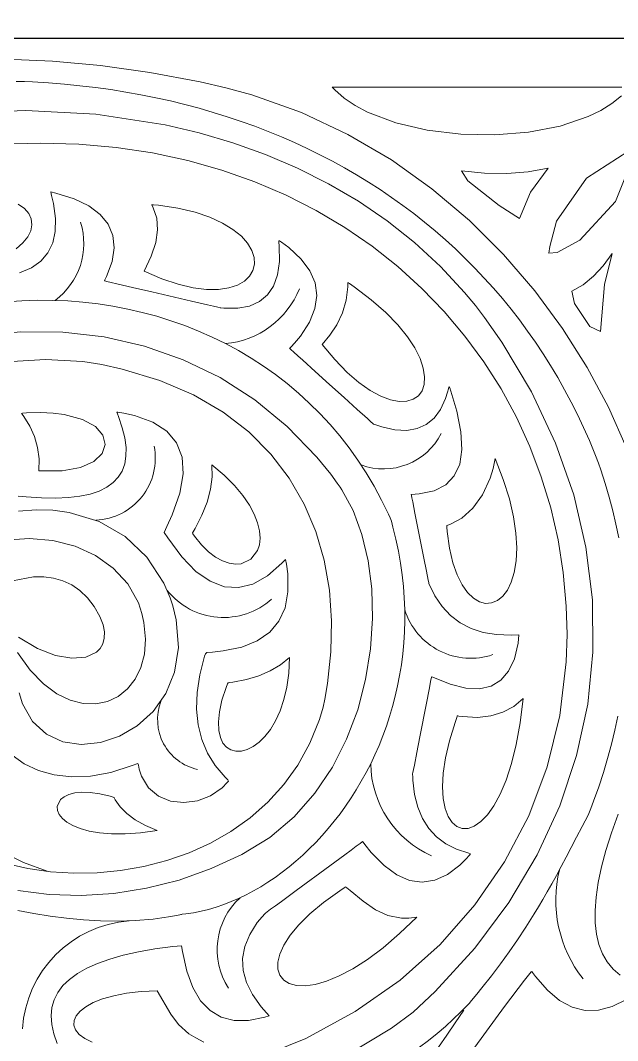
# Model space of a CAD drawing. Header units: inches. Extents: x 249 to 1192, y -18 to 440.
# Drawn here: x 720.18 to 720.543, y 265.274 to 265.896 of the extents above; entities that cross this region are included whole.
import ezdxf

# ---------------------------------------------------------------- set-up
doc = ezdxf.new("R2010")
doc.units = ezdxf.units.IN
doc.header["$MEASUREMENT"] = 0
doc.layers.add('KACA', color=141, linetype='Continuous', lineweight=30)
doc.layers.add('KUSEN', color=16, linetype='Continuous', lineweight=15)

# ---------------------------------------------------------------- blocks, each defined once
blk = doc.blocks.new('GORGA')
blk.add_lwpolyline([(366.59218, 151.19092), (367.59218, 151.19092), (367.59218, 149.19092), (366.59218, 149.19092)], close=True)
blk.add_lwpolyline([(366.59218, 151.19092), (367.59218, 151.19092), (367.59218, 149.19092), (366.59218, 149.19092)], close=True)
at = {"lineweight": 9}
for points in [[(367.05312, 150.68347), (367.06744, 150.68873), (367.07988, 150.69487)], [(367.0742, 150.86035), (367.06131, 150.86286), (367.05511, 150.86289), (367.04914, 150.86208), (367.04345, 150.86041), (367.03809, 150.85787), (367.0331, 150.85444), (367.02854, 150.85009), (367.02445, 150.84482), (367.02089, 150.8386), (367.01901, 150.83357), (367.0182, 150.82924), (367.01827, 150.8254), (367.01915, 150.82206), (367.02078, 150.81922), (367.02309, 150.81692), (367.02953, 150.81395), (367.03797, 150.81328), (367.04793, 150.815), (367.05892, 150.81926), (367.07043, 150.82615)], [(367.07442, 150.75412), (367.06696, 150.74896), (367.05839, 150.74494), (367.04879, 150.74224), (367.03821, 150.74102), (367.02671, 150.74143), (367.01434, 150.74365), (367.00117, 150.74783), (366.99776, 150.7492), (366.99738, 150.74813), (366.99693, 150.74573), (366.99558, 150.74134), (366.99123, 150.7342), (366.98515, 150.72918), (366.97783, 150.72625), (366.96979, 150.72534), (366.96154, 150.72641), (366.95359, 150.72942), (366.94644, 150.73431), (366.94334, 150.73744), (366.94262, 150.7383), (366.94297, 150.73913), (366.94467, 150.74079), (366.95068, 150.74782), (366.95541, 150.75546), (366.95888, 150.76373), (366.96107, 150.77263), (366.96199, 150.78214), (366.96164, 150.79229), (366.96001, 150.80305), (366.95711, 150.81444), (366.95666, 150.81591), (366.95569, 150.81682), (366.9523, 150.81702), (366.94589, 150.81769), (366.93451, 150.82009), (366.92504, 150.82393), (366.9175, 150.82921), (366.91187, 150.83591), (366.90816, 150.84405), (366.90637, 150.85361), (366.9065, 150.86461), (366.90728, 150.87065), (366.90796, 150.87343), (366.91016, 150.87107), (366.91893, 150.86339), (366.92768, 150.85845), (366.9364, 150.85626), (366.9451, 150.85681), (366.95377, 150.86012), (366.96241, 150.86617), (366.97102, 150.87496), (366.97961, 150.88651), (366.98175, 150.88982), (366.98013, 150.89353), (366.97683, 150.90071), (366.97221, 150.91392), (366.97023, 150.92561), (366.97088, 150.93577), (366.97417, 150.9444), (366.9801, 150.95151), (366.98866, 150.9571), (366.99985, 150.96116), (367.00644, 150.96262), (367.00998, 150.96321), (367.01063, 150.96313), (367.01026, 150.96224), (367.00957, 150.96047), (367.00727, 150.95371), (367.00575, 150.94744), (367.005, 150.94167), (367.00503, 150.93639), (367.00583, 150.93161), (367.00741, 150.92732), (367.00976, 150.92352), (367.01289, 150.92022), (367.01679, 150.91741), (367.02146, 150.91509), (367.02692, 150.91327), (367.03314, 150.91194), (367.04014, 150.91111), (367.04792, 150.91077), (367.05647, 150.91092), (367.06579, 150.91157), (367.07075, 150.91208)], [(367.04695, 150.57849), (367.04906, 150.58442), (367.05029, 150.59006), (367.05066, 150.5954), (367.05016, 150.60044), (367.04879, 150.60518), (367.04656, 150.60962), (367.04346, 150.61376), (367.0395, 150.6176), (367.03466, 150.62115), (367.02897, 150.62439), (367.0224, 150.62734), (367.01497, 150.62999), (367.00667, 150.63234), (366.99751, 150.63439), (366.98747, 150.63614), (366.97658, 150.63759), (366.97116, 150.63794), (366.97066, 150.63463), (366.96799, 150.62262), (366.96429, 150.61261), (366.95957, 150.6046), (366.95381, 150.59858), (366.94703, 150.59456), (366.93921, 150.59254), (366.93037, 150.59252), (366.9205, 150.5945), (366.91787, 150.5953), (366.91936, 150.59711), (366.92264, 150.60085), (366.92795, 150.60829), (366.93161, 150.6157), (366.93361, 150.62307), (366.93396, 150.6304), (366.93265, 150.63769), (366.92968, 150.64495), (366.92505, 150.65217), (366.92212, 150.65577), (366.9205, 150.65756), (366.92006, 150.65799), (366.91903, 150.65875), (366.91697, 150.66027), (366.91404, 150.66243), (366.91037, 150.66513), (366.90141, 150.67173), (366.88096, 150.68678), (366.87176, 150.69355), (366.86792, 150.69637), (366.86478, 150.69869), (366.86248, 150.70038), (366.86116, 150.70135), (366.86091, 150.70154), (366.86057, 150.70111), (366.85959, 150.6998), (366.85567, 150.69494), (366.84787, 150.68695), (366.84009, 150.68125), (366.83234, 150.67785), (366.82462, 150.67676), (366.81693, 150.67796), (366.80927, 150.68146), (366.80163, 150.68726), (366.79783, 150.69102), (366.79593, 150.69311), (366.79511, 150.69416), (366.79612, 150.6944), (366.80365, 150.69684), (366.81025, 150.70018), (366.81592, 150.70442), (366.82066, 150.70954), (366.82447, 150.71556), (366.82734, 150.72247), (366.82928, 150.73028), (366.83029, 150.73898), (366.8304, 150.74129), (366.83043, 150.74247), (366.83043, 150.74273), (366.83027, 150.74354), (366.82991, 150.74541), (366.82937, 150.74818), (366.82788, 150.75586), (366.82601, 150.76545), (366.82206, 150.78578), (366.82042, 150.79423), (366.81929, 150.8), (366.819, 150.80153), (366.81893, 150.80189), (366.81891, 150.80197), (366.81816, 150.80162), (366.80751, 150.79735), (366.79804, 150.79504), (366.78976, 150.7947), (366.78266, 150.79632), (366.77675, 150.79989), (366.77202, 150.80544), (366.76847, 150.81294), (366.7661, 150.8224), (366.76573, 150.82747), (366.77043, 150.82726), (366.77927, 150.82761), (366.78739, 150.82899), (366.79476, 150.83139), (366.80139, 150.83482), (366.80729, 150.83927), (366.81245, 150.84475), (366.81687, 150.85125), (366.82056, 150.85877), (366.82066, 150.85931), (366.82096, 150.86083), (366.82205, 150.86633), (366.8236, 150.87419), (366.82541, 150.88339), (366.82899, 150.90158), (366.83035, 150.90847), (366.83083, 150.9109), (366.83114, 150.91249), (366.83126, 150.9131), (366.82639, 150.91337), (366.81736, 150.91525), (366.81025, 150.9189), (366.80505, 150.92432), (366.80178, 150.93151), (366.80042, 150.94046), (366.80098, 150.95118), (366.80346, 150.96368), (366.80785, 150.97794), (366.80819, 150.97889), (366.80833, 150.97845), (366.80858, 150.97738), (366.80913, 150.97532), (366.81038, 150.97145), (366.81349, 150.96477), (366.81741, 150.9595), (366.82214, 150.95562), (366.82768, 150.95316), (366.83402, 150.95209), (366.84118, 150.95244), (366.84914, 150.95418), (366.85343, 150.95558), (366.85431, 150.9559), (366.85435, 150.95595), (366.85463, 150.9562), (366.85589, 150.95733), (366.85798, 150.95922), (366.86415, 150.96479), (366.87216, 150.97203), (366.88102, 150.98003), (366.88975, 150.98792), (366.89737, 150.9948), (366.90045, 150.99758), (366.90288, 150.99978), (366.90454, 151.00128), (366.90531, 151.00197), (366.90534, 151.002), (366.90437, 151.00303), (366.90239, 151.00522), (366.89883, 151.00956), (366.89333, 151.01804), (366.88999, 151.02626), (366.88882, 151.03421), (366.88981, 151.0419), (366.89296, 151.04933), (366.89827, 151.05649), (366.90574, 151.0634), (366.91029, 151.06675), (366.91151, 151.06758), (366.91191, 151.06763), (366.91184, 151.06697), (366.91164, 151.06439), (366.91161, 151.0549), (366.91279, 151.04677), (366.91519, 151.04), (366.91881, 151.03459), (366.92365, 151.03054), (366.9297, 151.02784), (366.93698, 151.02651), (366.94548, 151.02653), (366.94733, 151.0267), (366.94758, 151.02675), (366.94907, 151.0271), (366.95175, 151.02772), (366.95544, 151.02858), (366.96519, 151.03085), (366.98932, 151.03646), (367.00098, 151.03917), (367.01054, 151.0414), (367.01411, 151.04223), (367.01664, 151.04281), (367.01796, 151.04312), (367.01803, 151.04332), (367.01687, 151.04575), (367.0135, 151.05494), (367.0122, 151.06333), (367.01296, 151.07091), (367.01579, 151.07768), (367.02068, 151.08364), (367.02764, 151.0888), (367.03665, 151.09314), (367.04774, 151.09668), (367.05083, 151.09744), (367.05038, 151.09513), (367.04922, 151.09026), (367.04796, 151.08127), (367.0481, 151.07327), (367.04964, 151.06626), (367.05258, 151.06025), (367.05693, 151.05523), (367.06268, 151.0512), (367.06983, 151.04816)], [(366.79807, 150.56867), (366.77457, 150.60097), (366.76221, 150.61714), (366.75905, 150.62118), (366.75826, 150.62219), (366.75785, 150.62232), (366.75741, 150.62169), (366.75563, 150.61927), (366.74838, 150.61091), (366.74091, 150.60467), (366.73321, 150.60056), (366.7253, 150.59858), (366.71717, 150.59873), (366.70882, 150.601), (366.70025, 150.60539)], [(366.70406, 150.62015), (366.70834, 150.62387), (366.71192, 150.62822), (366.71479, 150.63322), (366.71698, 150.63885), (366.71846, 150.64512), (366.71924, 150.65203), (366.71933, 150.65958), (366.71872, 150.66777), (366.71741, 150.67659), (366.7154, 150.68606), (366.7127, 150.69616), (366.70929, 150.7069), (366.70519, 150.71828)], [(366.70033, 150.94189), (366.71122, 150.96625), (366.72417, 150.99041), (366.73913, 151.01412), (366.75609, 151.03713), (366.77501, 151.05916), (366.79587, 151.07996), (366.81865, 151.09928), (366.84332, 151.11685), (366.86984, 151.13241), (366.8982, 151.1457), (366.92837, 151.15647), (366.94412, 151.16082), (366.95979, 151.16434), (366.9905, 151.1701), (367.0205, 151.17432), (367.04979, 151.17704), (367.07831, 151.17826)], [(367.05312, 150.68347), (367.06744, 150.68873), (367.07988, 150.69487)], [(367.0742, 150.86035), (367.06131, 150.86286), (367.05511, 150.86289), (367.04914, 150.86208), (367.04345, 150.86041), (367.03809, 150.85787), (367.0331, 150.85444), (367.02854, 150.85009), (367.02445, 150.84482), (367.02089, 150.8386), (367.01901, 150.83357), (367.0182, 150.82924), (367.01827, 150.8254), (367.01915, 150.82206), (367.02078, 150.81922), (367.02309, 150.81692), (367.02953, 150.81395), (367.03797, 150.81328), (367.04793, 150.815), (367.05892, 150.81926), (367.07043, 150.82615)], [(367.07442, 150.75412), (367.06696, 150.74896), (367.05839, 150.74494), (367.04879, 150.74224), (367.03821, 150.74102), (367.02671, 150.74143), (367.01434, 150.74365), (367.00117, 150.74783), (366.99776, 150.7492), (366.99738, 150.74813), (366.99693, 150.74573), (366.99558, 150.74134), (366.99123, 150.7342), (366.98515, 150.72918), (366.97783, 150.72625), (366.96979, 150.72534), (366.96154, 150.72641), (366.95359, 150.72942), (366.94644, 150.73431), (366.94334, 150.73744), (366.94262, 150.7383), (366.94297, 150.73913), (366.94467, 150.74079), (366.95068, 150.74782), (366.95541, 150.75546), (366.95888, 150.76373), (366.96107, 150.77263), (366.96199, 150.78214), (366.96164, 150.79229), (366.96001, 150.80305), (366.95711, 150.81444), (366.95666, 150.81591), (366.95569, 150.81682), (366.9523, 150.81702), (366.94589, 150.81769), (366.93451, 150.82009), (366.92504, 150.82393), (366.9175, 150.82921), (366.91187, 150.83591), (366.90816, 150.84405), (366.90637, 150.85361), (366.9065, 150.86461), (366.90728, 150.87065), (366.90796, 150.87343), (366.91016, 150.87107), (366.91893, 150.86339), (366.92768, 150.85845), (366.9364, 150.85626), (366.9451, 150.85681), (366.95377, 150.86012), (366.96241, 150.86617), (366.97102, 150.87496), (366.97961, 150.88651), (366.98175, 150.88982), (366.98013, 150.89353), (366.97683, 150.90071), (366.97221, 150.91392), (366.97023, 150.92561), (366.97088, 150.93577), (366.97417, 150.9444), (366.9801, 150.95151), (366.98866, 150.9571), (366.99985, 150.96116), (367.00644, 150.96262), (367.00998, 150.96321), (367.01063, 150.96313), (367.01026, 150.96224), (367.00957, 150.96047), (367.00727, 150.95371), (367.00575, 150.94744), (367.005, 150.94167), (367.00503, 150.93639), (367.00583, 150.93161), (367.00741, 150.92732), (367.00976, 150.92352), (367.01289, 150.92022), (367.01679, 150.91741), (367.02146, 150.91509), (367.02692, 150.91327), (367.03314, 150.91194), (367.04014, 150.91111), (367.04792, 150.91077), (367.05647, 150.91092), (367.06579, 150.91157), (367.07075, 150.91208)], [(367.04695, 150.57849), (367.04906, 150.58442), (367.05029, 150.59006), (367.05066, 150.5954), (367.05016, 150.60044), (367.04879, 150.60518), (367.04656, 150.60962), (367.04346, 150.61376), (367.0395, 150.6176), (367.03466, 150.62115), (367.02897, 150.62439), (367.0224, 150.62734), (367.01497, 150.62999), (367.00667, 150.63234), (366.99751, 150.63439), (366.98747, 150.63614), (366.97658, 150.63759), (366.97116, 150.63794), (366.97066, 150.63463), (366.96799, 150.62262), (366.96429, 150.61261), (366.95957, 150.6046), (366.95381, 150.59858), (366.94703, 150.59456), (366.93921, 150.59254), (366.93037, 150.59252), (366.9205, 150.5945), (366.91787, 150.5953), (366.91936, 150.59711), (366.92264, 150.60085), (366.92795, 150.60829), (366.93161, 150.6157), (366.93361, 150.62307), (366.93396, 150.6304), (366.93265, 150.63769), (366.92968, 150.64495), (366.92505, 150.65217), (366.92212, 150.65577), (366.9205, 150.65756), (366.92006, 150.65799), (366.91903, 150.65875), (366.91697, 150.66027), (366.91404, 150.66243), (366.91037, 150.66513), (366.90141, 150.67173), (366.88096, 150.68678), (366.87176, 150.69355), (366.86792, 150.69637), (366.86478, 150.69869), (366.86248, 150.70038), (366.86116, 150.70135), (366.86091, 150.70154), (366.86057, 150.70111), (366.85959, 150.6998), (366.85567, 150.69494), (366.84787, 150.68695), (366.84009, 150.68125), (366.83234, 150.67785), (366.82462, 150.67676), (366.81693, 150.67796), (366.80927, 150.68146), (366.80163, 150.68726), (366.79783, 150.69102), (366.79593, 150.69311), (366.79511, 150.69416), (366.79612, 150.6944), (366.80365, 150.69684), (366.81025, 150.70018), (366.81592, 150.70442), (366.82066, 150.70954), (366.82447, 150.71556), (366.82734, 150.72247), (366.82928, 150.73028), (366.83029, 150.73898), (366.8304, 150.74129), (366.83043, 150.74247), (366.83043, 150.74273), (366.83027, 150.74354), (366.82991, 150.74541), (366.82937, 150.74818), (366.82788, 150.75586), (366.82601, 150.76545), (366.82206, 150.78578), (366.82042, 150.79423), (366.81929, 150.8), (366.819, 150.80153), (366.81893, 150.80189), (366.81891, 150.80197), (366.81816, 150.80162), (366.80751, 150.79735), (366.79804, 150.79504), (366.78976, 150.7947), (366.78266, 150.79632), (366.77675, 150.79989), (366.77202, 150.80544), (366.76847, 150.81294), (366.7661, 150.8224), (366.76573, 150.82747), (366.77043, 150.82726), (366.77927, 150.82761), (366.78739, 150.82899), (366.79476, 150.83139), (366.80139, 150.83482), (366.80729, 150.83927), (366.81245, 150.84475), (366.81687, 150.85125), (366.82056, 150.85877), (366.82066, 150.85931), (366.82096, 150.86083), (366.82205, 150.86633), (366.8236, 150.87419), (366.82541, 150.88339), (366.82899, 150.90158), (366.83035, 150.90847), (366.83083, 150.9109), (366.83114, 150.91249), (366.83126, 150.9131), (366.82639, 150.91337), (366.81736, 150.91525), (366.81025, 150.9189), (366.80505, 150.92432), (366.80178, 150.93151), (366.80042, 150.94046), (366.80098, 150.95118), (366.80346, 150.96368), (366.80785, 150.97794), (366.80819, 150.97889), (366.80833, 150.97845), (366.80858, 150.97738), (366.80913, 150.97532), (366.81038, 150.97145), (366.81349, 150.96477), (366.81741, 150.9595), (366.82214, 150.95562), (366.82768, 150.95316), (366.83402, 150.95209), (366.84118, 150.95244), (366.84914, 150.95418), (366.85343, 150.95558), (366.85431, 150.9559), (366.85435, 150.95595), (366.85463, 150.9562), (366.85589, 150.95733), (366.85798, 150.95922), (366.86415, 150.96479), (366.87216, 150.97203), (366.88102, 150.98003), (366.88975, 150.98792), (366.89737, 150.9948), (366.90045, 150.99758), (366.90288, 150.99978), (366.90454, 151.00128), (366.90531, 151.00197), (366.90534, 151.002), (366.90437, 151.00303), (366.90239, 151.00522), (366.89883, 151.00956), (366.89333, 151.01804), (366.88999, 151.02626), (366.88882, 151.03421), (366.88981, 151.0419), (366.89296, 151.04933), (366.89827, 151.05649), (366.90574, 151.0634), (366.91029, 151.06675), (366.91151, 151.06758), (366.91191, 151.06763), (366.91184, 151.06697), (366.91164, 151.06439), (366.91161, 151.0549), (366.91279, 151.04677), (366.91519, 151.04), (366.91881, 151.03459), (366.92365, 151.03054), (366.9297, 151.02784), (366.93698, 151.02651), (366.94548, 151.02653), (366.94733, 151.0267), (366.94758, 151.02675), (366.94907, 151.0271), (366.95175, 151.02772), (366.95544, 151.02858), (366.96519, 151.03085), (366.98932, 151.03646), (367.00098, 151.03917), (367.01054, 151.0414), (367.01411, 151.04223), (367.01664, 151.04281), (367.01796, 151.04312), (367.01803, 151.04332), (367.01687, 151.04575), (367.0135, 151.05494), (367.0122, 151.06333), (367.01296, 151.07091), (367.01579, 151.07768), (367.02068, 151.08364), (367.02764, 151.0888), (367.03665, 151.09314), (367.04774, 151.09668), (367.05083, 151.09744), (367.05038, 151.09513), (367.04922, 151.09026), (367.04796, 151.08127), (367.0481, 151.07327), (367.04964, 151.06626), (367.05258, 151.06025), (367.05693, 151.05523), (367.06268, 151.0512), (367.06983, 151.04816)], [(366.79807, 150.56867), (366.77457, 150.60097), (366.76221, 150.61714), (366.75905, 150.62118), (366.75826, 150.62219), (366.75785, 150.62232), (366.75741, 150.62169), (366.75563, 150.61927), (366.74838, 150.61091), (366.74091, 150.60467), (366.73321, 150.60056), (366.7253, 150.59858), (366.71717, 150.59873), (366.70882, 150.601), (366.70025, 150.60539)], [(366.70406, 150.62015), (366.70834, 150.62387), (366.71192, 150.62822), (366.71479, 150.63322), (366.71698, 150.63885), (366.71846, 150.64512), (366.71924, 150.65203), (366.71933, 150.65958), (366.71872, 150.66777), (366.71741, 150.67659), (366.7154, 150.68606), (366.7127, 150.69616), (366.70929, 150.7069), (366.70519, 150.71828)], [(366.70033, 150.94189), (366.71122, 150.96625), (366.72417, 150.99041), (366.73913, 151.01412), (366.75609, 151.03713), (366.77501, 151.05916), (366.79587, 151.07996), (366.81865, 151.09928), (366.84332, 151.11685), (366.86984, 151.13241), (366.8982, 151.1457), (366.92837, 151.15647), (366.94412, 151.16082), (366.95979, 151.16434), (366.9905, 151.1701), (367.0205, 151.17432), (367.04979, 151.17704), (367.07831, 151.17826)], [(367.07194, 151.16458), (367.06921, 151.16469), (367.06676, 151.1646), (367.06188, 151.16437), (367.05219, 151.16378), (367.04258, 151.16302), (367.03307, 151.16208), (367.02365, 151.16096), (367.01432, 151.15967), (367.00509, 151.1582), (366.99596, 151.15656), (366.98693, 151.15475), (366.978, 151.15277), (366.96917, 151.15062), (366.96045, 151.1483), (366.95183, 151.14582), (366.94332, 151.14317), (366.93492, 151.14035), (366.92664, 151.13737), (366.91846, 151.13422), (366.9104, 151.13092), (366.90246, 151.12745), (366.89463, 151.12382), (366.88693, 151.12004), (366.87934, 151.11609), (366.87188, 151.11199), (366.86454, 151.10774), (366.85733, 151.10333), (366.85024, 151.09876), (366.84329, 151.09404), (366.83647, 151.08918), (366.82977, 151.08416), (366.82322, 151.07899), (366.81679, 151.07367), (366.81051, 151.06821), (366.80436, 151.0626), (366.79836, 151.05685), (366.7925, 151.05095), (366.78678, 151.04491), (366.78121, 151.03872), (366.77578, 151.0324), (366.77051, 151.02594), (366.76538, 151.01933), (366.76041, 151.01259), (366.75559, 151.00572), (366.75092, 150.9987), (366.74642, 150.99156), (366.74207, 150.98428), (366.73788, 150.97687), (366.73386, 150.96932), (366.72999, 150.96165), (366.7263, 150.95384), (366.72277, 150.94591), (366.71941, 150.93786), (366.71859, 150.93582), (366.71819, 150.9348), (366.71796, 150.93418), (366.71723, 150.93211), (366.71581, 150.92796), (366.71315, 150.91968), (366.71073, 150.9114), (366.70856, 150.90312), (366.70662, 150.89485), (366.70493, 150.88657)], [(366.70548, 150.77789), (366.70729, 150.76937), (366.70936, 150.7608), (366.71168, 150.75221), (366.71426, 150.74357), (366.7171, 150.73489), (366.7202, 150.72616), (366.72185, 150.72178), (366.7227, 150.71959), (366.7236, 150.71772), (366.72715, 150.71077), (366.73055, 150.70418), (366.73382, 150.69793), (366.73695, 150.69199), (366.73997, 150.68634), (366.74289, 150.68097), (366.74572, 150.67585), (366.74847, 150.67097), (366.75115, 150.66631), (366.75377, 150.66183), (366.75636, 150.65754), (366.76144, 150.64939), (366.76649, 150.64171), (366.77161, 150.63433), (366.77688, 150.62709), (366.78241, 150.61983), (366.78829, 150.6124), (366.79139, 150.60857), (366.79461, 150.60463), (366.79544, 150.60363), (366.79585, 150.60313), (366.79599, 150.60297), (366.79625, 150.60269), (366.79678, 150.60214), (366.80111, 150.59771), (366.80568, 150.59331), (366.81048, 150.58896), (366.81549, 150.58465), (366.82072, 150.5804), (366.82615, 150.57621)], [(367.078, 151.03045), (367.06855, 151.03107), (367.05914, 151.03136), (367.04977, 151.0313), (367.04046, 151.03091), (367.03122, 151.03018), (367.02205, 151.02912), (367.01296, 151.02773), (367.00397, 151.02601), (366.99509, 151.02396), (366.98631, 151.02159), (366.97766, 151.0189), (366.96915, 151.01589), (366.96077, 151.01256), (366.95255, 151.00892), (366.94448, 151.00496), (366.93659, 151.0007), (366.92888, 150.99613), (366.92136, 150.99125), (366.91404, 150.98606), (366.90692, 150.98058), (366.90003, 150.9748), (366.89336, 150.96872), (366.88693, 150.96234), (366.88075, 150.95567), (366.87482, 150.94871), (366.86916, 150.94147), (366.86378, 150.93394), (366.85868, 150.92612), (366.85388, 150.91803), (366.84938, 150.90965), (366.84519, 150.901), (366.84419, 150.89879), (366.8437, 150.89768), (366.8434, 150.89672), (366.8424, 150.89305), (366.8406, 150.88574), (366.83908, 150.87848), (366.83782, 150.87127), (366.83681, 150.86411), (366.83605, 150.85701), (366.83554, 150.84998), (366.83527, 150.84302), (366.83523, 150.83612), (366.83542, 150.8293), (366.83583, 150.82255), (366.83646, 150.81589), (366.83729, 150.80931), (366.83834, 150.80282), (366.83958, 150.79642), (366.84101, 150.79011), (366.84264, 150.78391), (366.84444, 150.77781), (366.84642, 150.77181), (366.84857, 150.76592), (366.85089, 150.76015), (366.85336, 150.75449), (366.85599, 150.74895), (366.85877, 150.74354), (366.86168, 150.73826), (366.86473, 150.73311), (366.86792, 150.72809), (366.87123, 150.72321), (366.87465, 150.71847), (366.87819, 150.71388), (366.88184, 150.70944), (366.88559, 150.70515), (366.88943, 150.70101), (366.89337, 150.69704), (366.89739, 150.69323), (366.90148, 150.68959), (366.90565, 150.68612), (366.90989, 150.68282), (366.91419, 150.6797), (366.91855, 150.67677), (366.92295, 150.67401), (366.9274, 150.67145), (366.93189, 150.66908), (366.93641, 150.66691), (366.94096, 150.66493), (366.94552, 150.66316), (366.95011, 150.6616), (366.9547, 150.66025), (366.9593, 150.65911), (366.9639, 150.65818), (366.96849, 150.65748), (366.97078, 150.65722), (366.9713, 150.65716), (366.97164, 150.65708), (366.97232, 150.65694), (366.97773, 150.65589), (366.98314, 150.65501), (366.98853, 150.65431), (366.99927, 150.65338), (367.00993, 150.65303), (367.02048, 150.65321), (367.03091, 150.65383), (367.04119, 150.65485), (367.05131, 150.65618), (367.06123, 150.65778), (367.07095, 150.65957)], [(367.07194, 151.16458), (367.06921, 151.16469), (367.06676, 151.1646), (367.06188, 151.16437), (367.05219, 151.16378), (367.04258, 151.16302), (367.03307, 151.16208), (367.02365, 151.16096), (367.01432, 151.15967), (367.00509, 151.1582), (366.99596, 151.15656), (366.98693, 151.15475), (366.978, 151.15277), (366.96917, 151.15062), (366.96045, 151.1483), (366.95183, 151.14582), (366.94332, 151.14317), (366.93492, 151.14035), (366.92664, 151.13737), (366.91846, 151.13422), (366.9104, 151.13092), (366.90246, 151.12745), (366.89463, 151.12382), (366.88693, 151.12004), (366.87934, 151.11609), (366.87188, 151.11199), (366.86454, 151.10774), (366.85733, 151.10333), (366.85024, 151.09876), (366.84329, 151.09404), (366.83647, 151.08918), (366.82977, 151.08416), (366.82322, 151.07899), (366.81679, 151.07367), (366.81051, 151.06821), (366.80436, 151.0626), (366.79836, 151.05685), (366.7925, 151.05095), (366.78678, 151.04491), (366.78121, 151.03872), (366.77578, 151.0324), (366.77051, 151.02594), (366.76538, 151.01933), (366.76041, 151.01259), (366.75559, 151.00572), (366.75092, 150.9987), (366.74642, 150.99156), (366.74207, 150.98428), (366.73788, 150.97687), (366.73386, 150.96932), (366.72999, 150.96165), (366.7263, 150.95384), (366.72277, 150.94591), (366.71941, 150.93786), (366.71859, 150.93582), (366.71819, 150.9348), (366.71796, 150.93418), (366.71723, 150.93211), (366.71581, 150.92796), (366.71315, 150.91968), (366.71073, 150.9114), (366.70856, 150.90312), (366.70662, 150.89485), (366.70493, 150.88657)], [(366.70548, 150.77789), (366.70729, 150.76937), (366.70936, 150.7608), (366.71168, 150.75221), (366.71426, 150.74357), (366.7171, 150.73489), (366.7202, 150.72616), (366.72185, 150.72178), (366.7227, 150.71959), (366.7236, 150.71772), (366.72715, 150.71077), (366.73055, 150.70418), (366.73382, 150.69793), (366.73695, 150.69199), (366.73997, 150.68634), (366.74289, 150.68097), (366.74572, 150.67585), (366.74847, 150.67097), (366.75115, 150.66631), (366.75377, 150.66183), (366.75636, 150.65754), (366.76144, 150.64939), (366.76649, 150.64171), (366.77161, 150.63433), (366.77688, 150.62709), (366.78241, 150.61983), (366.78829, 150.6124), (366.79139, 150.60857), (366.79461, 150.60463), (366.79544, 150.60363), (366.79585, 150.60313), (366.79599, 150.60297), (366.79625, 150.60269), (366.79678, 150.60214), (366.80111, 150.59771), (366.80568, 150.59331), (366.81048, 150.58896), (366.81549, 150.58465), (366.82072, 150.5804), (366.82615, 150.57621)], [(367.078, 151.03045), (367.06855, 151.03107), (367.05914, 151.03136), (367.04977, 151.0313), (367.04046, 151.03091), (367.03122, 151.03018), (367.02205, 151.02912), (367.01296, 151.02773), (367.00397, 151.02601), (366.99509, 151.02396), (366.98631, 151.02159), (366.97766, 151.0189), (366.96915, 151.01589), (366.96077, 151.01256), (366.95255, 151.00892), (366.94448, 151.00496), (366.93659, 151.0007), (366.92888, 150.99613), (366.92136, 150.99125), (366.91404, 150.98606), (366.90692, 150.98058), (366.90003, 150.9748), (366.89336, 150.96872), (366.88693, 150.96234), (366.88075, 150.95567), (366.87482, 150.94871), (366.86916, 150.94147), (366.86378, 150.93394), (366.85868, 150.92612), (366.85388, 150.91803), (366.84938, 150.90965), (366.84519, 150.901), (366.84419, 150.89879), (366.8437, 150.89768), (366.8434, 150.89672), (366.8424, 150.89305), (366.8406, 150.88574), (366.83908, 150.87848), (366.83782, 150.87127), (366.83681, 150.86411), (366.83605, 150.85701), (366.83554, 150.84998), (366.83527, 150.84302), (366.83523, 150.83612), (366.83542, 150.8293), (366.83583, 150.82255), (366.83646, 150.81589), (366.83729, 150.80931), (366.83834, 150.80282), (366.83958, 150.79642), (366.84101, 150.79011), (366.84264, 150.78391), (366.84444, 150.77781), (366.84642, 150.77181), (366.84857, 150.76592), (366.85089, 150.76015), (366.85336, 150.75449), (366.85599, 150.74895), (366.85877, 150.74354), (366.86168, 150.73826), (366.86473, 150.73311), (366.86792, 150.72809), (366.87123, 150.72321), (366.87465, 150.71847), (366.87819, 150.71388), (366.88184, 150.70944), (366.88559, 150.70515), (366.88943, 150.70101), (366.89337, 150.69704), (366.89739, 150.69323), (366.90148, 150.68959), (366.90565, 150.68612), (366.90989, 150.68282), (366.91419, 150.6797), (366.91855, 150.67677), (366.92295, 150.67401), (366.9274, 150.67145), (366.93189, 150.66908), (366.93641, 150.66691), (366.94096, 150.66493), (366.94552, 150.66316), (366.95011, 150.6616), (366.9547, 150.66025), (366.9593, 150.65911), (366.9639, 150.65818), (366.96849, 150.65748), (366.97078, 150.65722), (366.9713, 150.65716), (366.97164, 150.65708), (366.97232, 150.65694), (366.97773, 150.65589), (366.98314, 150.65501), (366.98853, 150.65431), (366.99927, 150.65338), (367.00993, 150.65303), (367.02048, 150.65321), (367.03091, 150.65383), (367.04119, 150.65485), (367.05131, 150.65618), (367.06123, 150.65778), (367.07095, 150.65957)], [(366.70327, 151.15599), (366.70909, 151.15124), (366.71585, 151.14702), (366.72342, 151.14333), (366.7406, 151.13752), (366.75983, 151.13381), (366.78029, 151.13218), (366.80113, 151.1326), (366.82156, 151.13506), (366.84073, 151.13954), (366.85783, 151.14603), (366.86535, 151.15003), (366.87204, 151.15452), (366.87781, 151.1595), (366.87909, 151.16082), (366.87949, 151.16127), (366.87937, 151.16127), (366.87747, 151.16127), (366.87348, 151.16127), (366.86762, 151.16127), (366.86013, 151.16127), (366.85121, 151.16127), (366.84111, 151.16127), (366.83003, 151.16127), (366.80587, 151.16127), (366.75574, 151.16127), (366.73337, 151.16127), (366.72363, 151.16127), (366.71517, 151.16127), (366.7082, 151.16127), (366.70294, 151.16127)], [(366.70327, 151.15599), (366.70909, 151.15124), (366.71585, 151.14702), (366.72342, 151.14333), (366.7406, 151.13752), (366.75983, 151.13381), (366.78029, 151.13218), (366.80113, 151.1326), (366.82156, 151.13506), (366.84073, 151.13954), (366.85783, 151.14603), (366.86535, 151.15003), (366.87204, 151.15452), (366.87781, 151.1595), (366.87909, 151.16082), (366.87949, 151.16127), (366.87937, 151.16127), (366.87747, 151.16127), (366.87348, 151.16127), (366.86762, 151.16127), (366.86013, 151.16127), (366.85121, 151.16127), (366.84111, 151.16127), (366.83003, 151.16127), (366.80587, 151.16127), (366.75574, 151.16127), (366.73337, 151.16127), (366.72363, 151.16127), (366.71517, 151.16127), (366.7082, 151.16127), (366.70294, 151.16127)], [(367.10864, 151.14527), (367.06613, 151.14699), (367.02342, 151.1447), (366.98116, 151.13821), (366.96039, 151.13334), (366.93997, 151.12734), (366.91999, 151.1202), (366.90051, 151.11189), (366.88162, 151.10239), (366.8634, 151.09167), (366.84593, 151.07972), (366.82929, 151.0665), (366.81355, 151.052), (366.79881, 151.03618), (366.79221, 151.02817), (366.78664, 151.0208), (366.77619, 151.00589), (366.75798, 150.97547), (366.74337, 150.94437), (366.73233, 150.91279), (366.72487, 150.8809), (366.72097, 150.84889), (366.72062, 150.81694), (366.72381, 150.78523), (366.73053, 150.75394), (366.74077, 150.72326), (366.75451, 150.69337), (366.77176, 150.66444), (366.79248, 150.63667), (366.81669, 150.61022), (366.83009, 150.59756), (366.84335, 150.58782), (366.87085, 150.57119)], [(367.09535, 151.00954), (367.06924, 151.0121), (367.04349, 151.01191), (367.01828, 151.00901), (366.99379, 151.00341), (366.97022, 150.99514), (366.94774, 150.98421), (366.92654, 150.97065), (366.9068, 150.95449), (366.8887, 150.93573), (366.88032, 150.92539), (366.87631, 150.91998), (366.87448, 150.91739), (366.87351, 150.91594), (366.86664, 150.90321), (366.86128, 150.88866), (366.85749, 150.87262), (366.85532, 150.85544), (366.85482, 150.83744), (366.85606, 150.81895), (366.85907, 150.80032), (366.86391, 150.78187), (366.87064, 150.76394), (366.87931, 150.74686), (366.88996, 150.73096), (366.90266, 150.71658), (366.91745, 150.70406), (366.9344, 150.69372), (366.9532, 150.68505), (366.97267, 150.67811), (366.99251, 150.67309), (367.01249, 150.66997), (367.03236, 150.66872), (367.05189, 150.66929), (367.07085, 150.67167)], [(367.07054, 150.90289), (367.05982, 150.90369), (367.04951, 150.90342), (367.03965, 150.90214), (367.02143, 150.89662), (367.00552, 150.88741), (366.99226, 150.87476), (366.982, 150.85896), (366.97811, 150.84995), (366.97649, 150.84519), (366.97442, 150.8366), (366.97311, 150.81982), (366.97542, 150.80484), (366.98076, 150.7918), (366.98854, 150.78085), (366.99817, 150.77213), (367.00907, 150.76578), (367.02064, 150.76194), (367.03231, 150.76077), (367.04347, 150.76239), (367.05354, 150.76696), (367.06194, 150.77462), (367.06808, 150.7855), (367.07012, 150.7922)], [(367.07106, 150.81665), (367.06335, 150.80601), (367.05533, 150.79771), (367.04716, 150.79162), (367.039, 150.78762), (367.03102, 150.78559), (367.02339, 150.78539), (367.01625, 150.78691), (367.00978, 150.79001), (367.00414, 150.79458), (366.99949, 150.80047), (366.996, 150.80758), (366.99382, 150.81578), (366.99312, 150.82493), (366.99407, 150.83492), (366.99529, 150.84048), (366.99749, 150.84694), (367.00392, 150.8585), (367.01275, 150.86818), (367.02356, 150.87589), (367.03597, 150.88153), (367.04956, 150.88502), (367.06394, 150.88625), (367.07871, 150.88513)], [(367.07826, 150.68811), (367.06483, 150.68511), (367.05099, 150.68317), (367.03687, 150.6823), (367.02259, 150.68254), (367.00829, 150.68387), (366.99411, 150.68634), (366.98016, 150.68994), (366.96659, 150.69469), (366.95352, 150.7006), (366.94109, 150.7077), (366.92942, 150.71599), (366.91865, 150.7255), (366.90891, 150.73622), (366.90033, 150.74819), (366.89304, 150.7614), (366.88718, 150.77589), (366.88486, 150.78348), (366.8839, 150.78829), (366.88226, 150.79791), (366.88019, 150.8171), (366.8798, 150.8361), (366.88116, 150.85476), (366.88435, 150.87293), (366.88944, 150.89046), (366.89649, 150.90719), (366.9056, 150.92297), (366.91682, 150.93767), (366.93023, 150.95111), (366.94591, 150.96317), (366.96393, 150.97367), (366.98436, 150.98248), (367.00728, 150.98945), (367.01969, 150.99219), (367.03127, 150.99401), (367.05408, 150.99523), (367.07783, 150.99375)], [(366.92826, 150.5683), (366.89546, 150.58161), (366.86536, 150.59795), (366.83807, 150.6171), (366.81373, 150.63883), (366.79248, 150.66292), (366.77443, 150.68915), (366.75972, 150.7173), (366.74847, 150.74713), (366.74082, 150.77844), (366.73689, 150.81099), (366.73636, 150.82766), (366.73684, 150.84507), (366.73868, 150.86544), (366.74185, 150.8854), (366.74632, 150.90489), (366.75205, 150.92387), (366.75902, 150.9423), (366.76719, 150.96012), (366.77652, 150.9773), (366.78699, 150.99378), (366.79855, 151.00953), (366.81118, 151.02449), (366.82485, 151.03862), (366.83951, 151.05188), (366.85514, 151.06423), (366.8717, 151.07561), (366.88916, 151.08597), (366.90749, 151.09529), (366.92665, 151.1035), (366.94661, 151.11057), (366.96734, 151.11645), (366.9888, 151.12109), (367.01095, 151.12445), (367.03378, 151.12649), (367.05724, 151.12715), (367.08129, 151.12639)], [(367.10864, 151.14527), (367.06613, 151.14699), (367.02342, 151.1447), (366.98116, 151.13821), (366.96039, 151.13334), (366.93997, 151.12734), (366.91999, 151.1202), (366.90051, 151.11189), (366.88162, 151.10239), (366.8634, 151.09167), (366.84593, 151.07972), (366.82929, 151.0665), (366.81355, 151.052), (366.79881, 151.03618), (366.79221, 151.02817), (366.78664, 151.0208), (366.77619, 151.00589), (366.75798, 150.97547), (366.74337, 150.94437), (366.73233, 150.91279), (366.72487, 150.8809), (366.72097, 150.84889), (366.72062, 150.81694), (366.72381, 150.78523), (366.73053, 150.75394), (366.74077, 150.72326), (366.75451, 150.69337), (366.77176, 150.66444), (366.79248, 150.63667), (366.81669, 150.61022), (366.83009, 150.59756), (366.84335, 150.58782), (366.87085, 150.57119)], [(367.09535, 151.00954), (367.06924, 151.0121), (367.04349, 151.01191), (367.01828, 151.00901), (366.99379, 151.00341), (366.97022, 150.99514), (366.94774, 150.98421), (366.92654, 150.97065), (366.9068, 150.95449), (366.8887, 150.93573), (366.88032, 150.92539), (366.87631, 150.91998), (366.87448, 150.91739), (366.87351, 150.91594), (366.86664, 150.90321), (366.86128, 150.88866), (366.85749, 150.87262), (366.85532, 150.85544), (366.85482, 150.83744), (366.85606, 150.81895), (366.85907, 150.80032), (366.86391, 150.78187), (366.87064, 150.76394), (366.87931, 150.74686), (366.88996, 150.73096), (366.90266, 150.71658), (366.91745, 150.70406), (366.9344, 150.69372), (366.9532, 150.68505), (366.97267, 150.67811), (366.99251, 150.67309), (367.01249, 150.66997), (367.03236, 150.66872), (367.05189, 150.66929), (367.07085, 150.67167)], [(367.07054, 150.90289), (367.05982, 150.90369), (367.04951, 150.90342), (367.03965, 150.90214), (367.02143, 150.89662), (367.00552, 150.88741), (366.99226, 150.87476), (366.982, 150.85896), (366.97811, 150.84995), (366.97649, 150.84519), (366.97442, 150.8366), (366.97311, 150.81982), (366.97542, 150.80484), (366.98076, 150.7918), (366.98854, 150.78085), (366.99817, 150.77213), (367.00907, 150.76578), (367.02064, 150.76194), (367.03231, 150.76077), (367.04347, 150.76239), (367.05354, 150.76696), (367.06194, 150.77462), (367.06808, 150.7855), (367.07012, 150.7922)], [(367.07106, 150.81665), (367.06335, 150.80601), (367.05533, 150.79771), (367.04716, 150.79162), (367.039, 150.78762), (367.03102, 150.78559), (367.02339, 150.78539), (367.01625, 150.78691), (367.00978, 150.79001), (367.00414, 150.79458), (366.99949, 150.80047), (366.996, 150.80758), (366.99382, 150.81578), (366.99312, 150.82493), (366.99407, 150.83492), (366.99529, 150.84048), (366.99749, 150.84694), (367.00392, 150.8585), (367.01275, 150.86818), (367.02356, 150.87589), (367.03597, 150.88153), (367.04956, 150.88502), (367.06394, 150.88625), (367.07871, 150.88513)], [(367.07826, 150.68811), (367.06483, 150.68511), (367.05099, 150.68317), (367.03687, 150.6823), (367.02259, 150.68254), (367.00829, 150.68387), (366.99411, 150.68634), (366.98016, 150.68994), (366.96659, 150.69469), (366.95352, 150.7006), (366.94109, 150.7077), (366.92942, 150.71599), (366.91865, 150.7255), (366.90891, 150.73622), (366.90033, 150.74819), (366.89304, 150.7614), (366.88718, 150.77589), (366.88486, 150.78348), (366.8839, 150.78829), (366.88226, 150.79791), (366.88019, 150.8171), (366.8798, 150.8361), (366.88116, 150.85476), (366.88435, 150.87293), (366.88944, 150.89046), (366.89649, 150.90719), (366.9056, 150.92297), (366.91682, 150.93767), (366.93023, 150.95111), (366.94591, 150.96317), (366.96393, 150.97367), (366.98436, 150.98248), (367.00728, 150.98945), (367.01969, 150.99219), (367.03127, 150.99401), (367.05408, 150.99523), (367.07783, 150.99375)], [(366.92826, 150.5683), (366.89546, 150.58161), (366.86536, 150.59795), (366.83807, 150.6171), (366.81373, 150.63883), (366.79248, 150.66292), (366.77443, 150.68915), (366.75972, 150.7173), (366.74847, 150.74713), (366.74082, 150.77844), (366.73689, 150.81099), (366.73636, 150.82766), (366.73684, 150.84507), (366.73868, 150.86544), (366.74185, 150.8854), (366.74632, 150.90489), (366.75205, 150.92387), (366.75902, 150.9423), (366.76719, 150.96012), (366.77652, 150.9773), (366.78699, 150.99378), (366.79855, 151.00953), (366.81118, 151.02449), (366.82485, 151.03862), (366.83951, 151.05188), (366.85514, 151.06423), (366.8717, 151.07561), (366.88916, 151.08597), (366.90749, 151.09529), (366.92665, 151.1035), (366.94661, 151.11057), (366.96734, 151.11645), (366.9888, 151.12109), (367.01095, 151.12445), (367.03378, 151.12649), (367.05724, 151.12715), (367.08129, 151.12639)], [(367.07183, 151.06272), (367.06782, 151.06628), (367.0649, 151.06998), (367.06306, 151.07372), (367.06232, 151.07741), (367.06269, 151.08097), (367.0642, 151.0843), (367.06684, 151.08731), (367.07063, 151.08992)], [(367.07183, 151.06272), (367.06782, 151.06628), (367.0649, 151.06998), (367.06306, 151.07372), (367.06232, 151.07741), (367.06269, 151.08097), (367.0642, 151.0843), (367.06684, 151.08731), (367.07063, 151.08992)], [(366.95762, 150.57937), (366.96257, 150.58187), (366.9667, 150.5845), (366.97306, 150.59018), (366.97772, 150.59644), (366.98599, 150.61063), (366.98599, 150.61063), (366.99586, 150.61012), (367.0047, 150.60908), (367.0125, 150.60757), (367.01925, 150.60567), (367.02493, 150.60343), (367.02953, 150.60092), (367.03303, 150.59822), (367.03542, 150.59539), (367.03668, 150.59249), (367.0368, 150.5896), (367.03576, 150.58677), (367.03355, 150.58408), (367.03016, 150.5816), (367.02557, 150.57939)], [(366.95762, 150.57937), (366.96257, 150.58187), (366.9667, 150.5845), (366.97306, 150.59018), (366.97772, 150.59644), (366.98599, 150.61063), (366.98599, 150.61063), (366.99586, 150.61012), (367.0047, 150.60908), (367.0125, 150.60757), (367.01925, 150.60567), (367.02493, 150.60343), (367.02953, 150.60092), (367.03303, 150.59822), (367.03542, 150.59539), (367.03668, 150.59249), (367.0368, 150.5896), (367.03576, 150.58677), (367.03355, 150.58408), (367.03016, 150.5816), (367.02557, 150.57939)], [(366.79916, 150.59873), (366.80447, 150.59108), (366.80964, 150.58359), (366.81466, 150.57625)], [(366.79916, 150.59873), (366.80447, 150.59108), (366.80964, 150.58359), (366.81466, 150.57625)]]:
    blk.add_lwpolyline(points, dxfattribs=at)
for points in [[(366.69297, 151.12609), (366.70689, 151.0915), (366.72864, 151.06804), (366.74246, 151.06049), (366.74739, 151.05998), (366.7469, 151.06406), (366.74283, 151.07947), (366.72462, 151.10579), (366.69297, 151.12609)], [(366.69297, 151.12609), (366.70689, 151.0915), (366.72864, 151.06804), (366.74246, 151.06049), (366.74739, 151.05998), (366.7469, 151.06406), (366.74283, 151.07947), (366.72462, 151.10579), (366.69297, 151.12609)], [(366.7478, 151.11193), (366.75861, 151.09719), (366.76538, 151.08127), (366.77777, 151.08911), (366.79681, 151.10416), (366.80073, 151.11015), (366.78661, 151.10881), (366.77309, 151.10865), (366.76015, 151.1097)], [(366.7478, 151.11193), (366.75861, 151.09719), (366.76538, 151.08127), (366.77777, 151.08911), (366.79681, 151.10416), (366.80073, 151.11015), (366.78661, 151.10881), (366.77309, 151.10865), (366.76015, 151.1097)], [(366.99402, 151.04914), (366.98317, 151.04445), (366.97318, 151.04109), (366.96408, 151.03896), (366.95589, 151.03794), (366.94866, 151.03795), (366.9424, 151.03886), (366.93715, 151.04057), (366.93294, 151.04298), (366.92978, 151.04598), (366.92772, 151.04946), (366.92678, 151.05332), (366.92698, 151.05744), (366.92836, 151.06173), (366.93095, 151.06608), (366.93477, 151.07038), (366.93985, 151.07453), (366.94622, 151.07841), (366.95391, 151.08192), (366.96295, 151.08496), (366.97337, 151.08742), (366.98519, 151.0892), (366.98837, 151.08952), (366.98917, 151.08959), (366.98943, 151.08959), (366.98937, 151.0895), (366.98916, 151.08913), (366.98838, 151.08766), (366.98626, 151.08133), (366.98577, 151.07432), (366.9869, 151.06661), (366.98965, 151.05822), (366.99402, 151.04914)], [(366.99402, 151.04914), (366.98317, 151.04445), (366.97318, 151.04109), (366.96408, 151.03896), (366.95589, 151.03794), (366.94866, 151.03795), (366.9424, 151.03886), (366.93715, 151.04057), (366.93294, 151.04298), (366.92978, 151.04598), (366.92772, 151.04946), (366.92678, 151.05332), (366.92698, 151.05744), (366.92836, 151.06173), (366.93095, 151.06608), (366.93477, 151.07038), (366.93985, 151.07453), (366.94622, 151.07841), (366.95391, 151.08192), (366.96295, 151.08496), (366.97337, 151.08742), (366.98519, 151.0892), (366.98837, 151.08952), (366.98917, 151.08959), (366.98943, 151.08959), (366.98937, 151.0895), (366.98916, 151.08913), (366.98838, 151.08766), (366.98626, 151.08133), (366.98577, 151.07432), (366.9869, 151.06661), (366.98965, 151.05822), (366.99402, 151.04914)], [(366.70886, 151.05986), (366.71366, 151.04103), (366.71605, 151.01223), (366.72245, 151.01539), (366.73185, 151.02928), (366.73344, 151.03689), (366.72656, 151.04082), (366.72018, 151.04596), (366.71428, 151.05231)], [(366.70886, 151.05986), (366.71366, 151.04103), (366.71605, 151.01223), (366.72245, 151.01539), (366.73185, 151.02928), (366.73344, 151.03689), (366.72656, 151.04082), (366.72018, 151.04596), (366.71428, 151.05231)], [(366.88561, 151.00449), (366.87785, 150.99516), (366.87033, 150.98742), (366.8631, 150.98117), (366.85625, 150.97635), (366.84984, 150.97288), (366.84394, 150.97069), (366.83863, 150.9697), (366.83398, 150.96983), (366.83006, 150.97101), (366.82694, 150.97316), (366.8247, 150.97622), (366.8234, 150.98009), (366.82311, 150.98471), (366.82392, 150.99), (366.82589, 150.99589), (366.82909, 151.0023), (366.8336, 151.00915), (366.83948, 151.01637), (366.84681, 151.02389), (366.85566, 151.03162), (366.8661, 151.0395), (366.86897, 151.04148), (366.8697, 151.04197), (366.86994, 151.0421), (366.86994, 151.04197), (366.86992, 151.04147), (366.8699, 151.03945), (366.87085, 151.03143), (366.87318, 151.0237), (366.87661, 151.01648), (366.88085, 151.01), (366.88561, 151.00449)], [(366.88561, 151.00449), (366.87785, 150.99516), (366.87033, 150.98742), (366.8631, 150.98117), (366.85625, 150.97635), (366.84984, 150.97288), (366.84394, 150.97069), (366.83863, 150.9697), (366.83398, 150.96983), (366.83006, 150.97101), (366.82694, 150.97316), (366.8247, 150.97622), (366.8234, 150.98009), (366.82311, 150.98471), (366.82392, 150.99), (366.82589, 150.99589), (366.82909, 151.0023), (366.8336, 151.00915), (366.83948, 151.01637), (366.84681, 151.02389), (366.85566, 151.03162), (366.8661, 151.0395), (366.86897, 151.04148), (366.8697, 151.04197), (366.86994, 151.0421), (366.86994, 151.04197), (366.86992, 151.04147), (366.8699, 151.03945), (366.87085, 151.03143), (366.87318, 151.0237), (366.87661, 151.01648), (366.88085, 151.01), (366.88561, 151.00449)], [(367.0581, 150.92735), (367.0439, 150.92734), (367.03271, 150.92945), (367.02459, 150.93317), (367.01958, 150.93803), (367.01771, 150.94351), (367.01904, 150.94912), (367.02361, 150.95438), (367.03145, 150.95877), (367.04262, 150.9618), (367.04946, 150.96265), (367.05716, 150.96298), (367.0657, 150.96272), (367.06797, 150.96255), (367.06871, 150.96246), (367.06864, 150.96237), (367.06836, 150.96202), (367.06727, 150.96059), (367.0635, 150.95466), (367.0607, 150.94836), (367.05887, 150.94172), (367.058, 150.93471), (367.0581, 150.92735)], [(367.0581, 150.92735), (367.0439, 150.92734), (367.03271, 150.92945), (367.02459, 150.93317), (367.01958, 150.93803), (367.01771, 150.94351), (367.01904, 150.94912), (367.02361, 150.95438), (367.03145, 150.95877), (367.04262, 150.9618), (367.04946, 150.96265), (367.05716, 150.96298), (367.0657, 150.96272), (367.06797, 150.96255), (367.06871, 150.96246), (367.06864, 150.96237), (367.06836, 150.96202), (367.06727, 150.96059), (367.0635, 150.95466), (367.0607, 150.94836), (367.05887, 150.94172), (367.058, 150.93471), (367.0581, 150.92735)], [(366.78024, 150.93489), (366.77523, 150.92219), (366.7715, 150.91037), (366.76895, 150.89946), (366.76748, 150.8895), (366.76698, 150.88051), (366.76735, 150.87251), (366.7685, 150.86553), (366.77032, 150.8596), (366.77272, 150.85475), (366.77558, 150.85101), (366.77882, 150.84839), (366.78232, 150.84694), (366.78599, 150.84667), (366.78973, 150.84761), (366.79344, 150.84979), (366.79701, 150.85324), (366.80035, 150.85798), (366.80335, 150.86404), (366.80592, 150.87146), (366.80794, 150.88024), (366.80933, 150.89043), (366.80957, 150.8932), (366.8096, 150.89415), (366.8095, 150.89418), (366.80909, 150.8943), (366.80741, 150.89487), (366.80055, 150.89865), (366.79384, 150.90472), (366.78784, 150.9129), (366.78312, 150.92302), (366.78142, 150.92875), (366.78024, 150.93489)], [(366.78024, 150.93489), (366.77523, 150.92219), (366.7715, 150.91037), (366.76895, 150.89946), (366.76748, 150.8895), (366.76698, 150.88051), (366.76735, 150.87251), (366.7685, 150.86553), (366.77032, 150.8596), (366.77272, 150.85475), (366.77558, 150.85101), (366.77882, 150.84839), (366.78232, 150.84694), (366.78599, 150.84667), (366.78973, 150.84761), (366.79344, 150.84979), (366.79701, 150.85324), (366.80035, 150.85798), (366.80335, 150.86404), (366.80592, 150.87146), (366.80794, 150.88024), (366.80933, 150.89043), (366.80957, 150.8932), (366.8096, 150.89415), (366.8095, 150.89418), (366.80909, 150.8943), (366.80741, 150.89487), (366.80055, 150.89865), (366.79384, 150.90472), (366.78784, 150.9129), (366.78312, 150.92302), (366.78142, 150.92875), (366.78024, 150.93489)], [(366.95274, 150.93112), (366.94526, 150.92473), (366.939, 150.91848), (366.9339, 150.9124), (366.92988, 150.90654), (366.92689, 150.90096), (366.92486, 150.8957), (366.92371, 150.8908), (366.92338, 150.88632), (366.9238, 150.88231), (366.92492, 150.8788), (366.92893, 150.87352), (366.93488, 150.87084), (366.93842, 150.87061), (366.94224, 150.87117), (366.94627, 150.87257), (366.95046, 150.87487), (366.95473, 150.8781), (366.95901, 150.88232), (366.96324, 150.88758), (366.96428, 150.88906), (366.96452, 150.88974), (366.96421, 150.89026), (366.96298, 150.89233), (366.95875, 150.90047), (366.95562, 150.90842), (366.95357, 150.91618), (366.95261, 150.92374), (366.95274, 150.93112)], [(366.95274, 150.93112), (366.94526, 150.92473), (366.939, 150.91848), (366.9339, 150.9124), (366.92988, 150.90654), (366.92689, 150.90096), (366.92486, 150.8957), (366.92371, 150.8908), (366.92338, 150.88632), (366.9238, 150.88231), (366.92492, 150.8788), (366.92893, 150.87352), (366.93488, 150.87084), (366.93842, 150.87061), (366.94224, 150.87117), (366.94627, 150.87257), (366.95046, 150.87487), (366.95473, 150.8781), (366.95901, 150.88232), (366.96324, 150.88758), (366.96428, 150.88906), (366.96452, 150.88974), (366.96421, 150.89026), (366.96298, 150.89233), (366.95875, 150.90047), (366.95562, 150.90842), (366.95357, 150.91618), (366.95261, 150.92374), (366.95274, 150.93112)], [(366.90544, 150.8136), (366.90587, 150.80425), (366.90702, 150.79572), (366.90881, 150.78802), (366.91113, 150.78115), (366.9139, 150.77511), (366.91702, 150.76991), (366.92041, 150.76555), (366.92397, 150.76204), (366.92761, 150.75938), (366.93123, 150.75757), (366.93475, 150.75663), (366.93807, 150.75655), (366.94111, 150.75734), (366.94376, 150.75901), (366.94595, 150.76155), (366.94756, 150.76498), (366.94852, 150.76929), (366.94874, 150.77449), (366.94811, 150.7806), (366.94655, 150.7876), (366.94397, 150.7955), (366.94315, 150.79762), (366.94282, 150.79835), (366.94268, 150.79836), (366.94213, 150.79842), (366.93996, 150.79869), (366.9317, 150.80023), (366.92412, 150.8025), (366.91721, 150.80548), (366.91099, 150.80918), (366.90544, 150.8136)], [(366.90544, 150.8136), (366.90587, 150.80425), (366.90702, 150.79572), (366.90881, 150.78802), (366.91113, 150.78115), (366.9139, 150.77511), (366.91702, 150.76991), (366.92041, 150.76555), (366.92397, 150.76204), (366.92761, 150.75938), (366.93123, 150.75757), (366.93475, 150.75663), (366.93807, 150.75655), (366.94111, 150.75734), (366.94376, 150.75901), (366.94595, 150.76155), (366.94756, 150.76498), (366.94852, 150.76929), (366.94874, 150.77449), (366.94811, 150.7806), (366.94655, 150.7876), (366.94397, 150.7955), (366.94315, 150.79762), (366.94282, 150.79835), (366.94268, 150.79836), (366.94213, 150.79842), (366.93996, 150.79869), (366.9317, 150.80023), (366.92412, 150.8025), (366.91721, 150.80548), (366.91099, 150.80918), (366.90544, 150.8136)], [(366.76306, 150.78878), (366.76491, 150.77391), (366.76733, 150.76068), (366.77024, 150.74904), (366.77354, 150.73898), (366.77714, 150.73044), (366.78096, 150.7234), (366.78491, 150.71783), (366.7889, 150.71368), (366.79285, 150.71093), (366.79666, 150.70954), (366.80025, 150.70947), (366.80352, 150.7107), (366.8064, 150.71318), (366.8088, 150.71688), (366.81062, 150.72177), (366.81177, 150.72782), (366.81218, 150.73498), (366.81175, 150.74323), (366.81039, 150.75252), (366.80802, 150.76283), (366.80455, 150.77413), (366.8035, 150.7771), (366.80322, 150.77785), (366.80308, 150.77809), (366.80293, 150.77807), (366.80233, 150.77798), (366.79996, 150.77766), (366.79098, 150.77721), (366.7828, 150.77809), (366.77542, 150.78032), (366.76884, 150.78388), (366.76306, 150.78878)], [(366.76306, 150.78878), (366.76491, 150.77391), (366.76733, 150.76068), (366.77024, 150.74904), (366.77354, 150.73898), (366.77714, 150.73044), (366.78096, 150.7234), (366.78491, 150.71783), (366.7889, 150.71368), (366.79285, 150.71093), (366.79666, 150.70954), (366.80025, 150.70947), (366.80352, 150.7107), (366.8064, 150.71318), (366.8088, 150.71688), (366.81062, 150.72177), (366.81177, 150.72782), (366.81218, 150.73498), (366.81175, 150.74323), (366.81039, 150.75252), (366.80802, 150.76283), (366.80455, 150.77413), (366.8035, 150.7771), (366.80322, 150.77785), (366.80308, 150.77809), (366.80293, 150.77807), (366.80233, 150.77798), (366.79996, 150.77766), (366.79098, 150.77721), (366.7828, 150.77809), (366.77542, 150.78032), (366.76884, 150.78388), (366.76306, 150.78878)], [(366.98599, 150.70824), (366.99624, 150.70689), (367.0055, 150.70627), (367.01377, 150.7063), (367.02108, 150.70689), (367.02744, 150.70797), (367.03287, 150.70946), (367.03739, 150.7113), (367.04101, 150.71339), (367.04376, 150.71566), (367.04564, 150.71804), (367.04668, 150.72045), (367.0469, 150.72281), (367.04493, 150.72708), (367.04278, 150.72883), (367.03987, 150.73023), (367.03623, 150.73119), (367.03186, 150.73164), (367.02679, 150.73151), (367.02104, 150.73071), (367.01462, 150.72916), (367.01291, 150.72865), (367.01229, 150.72838), (367.01215, 150.72809), (367.01157, 150.72696), (367.00858, 150.72261), (367.00452, 150.71856), (366.99941, 150.71482), (366.99323, 150.71137), (366.98599, 150.70824)], [(366.98599, 150.70824), (366.99624, 150.70689), (367.0055, 150.70627), (367.01377, 150.7063), (367.02108, 150.70689), (367.02744, 150.70797), (367.03287, 150.70946), (367.03739, 150.7113), (367.04101, 150.71339), (367.04376, 150.71566), (367.04564, 150.71804), (367.04668, 150.72045), (367.0469, 150.72281), (367.04493, 150.72708), (367.04278, 150.72883), (367.03987, 150.73023), (367.03623, 150.73119), (367.03186, 150.73164), (367.02679, 150.73151), (367.02104, 150.73071), (367.01462, 150.72916), (367.01291, 150.72865), (367.01229, 150.72838), (367.01215, 150.72809), (367.01157, 150.72696), (367.00858, 150.72261), (367.00452, 150.71856), (366.99941, 150.71482), (366.99323, 150.71137), (366.98599, 150.70824)], [(366.82795, 150.65555), (366.83837, 150.64544), (366.84837, 150.63686), (366.85788, 150.62975), (366.86684, 150.62404), (366.87519, 150.61965), (366.88286, 150.61651), (366.88981, 150.61456), (366.89595, 150.61372), (366.90123, 150.61392), (366.90559, 150.61509), (366.90896, 150.61715), (366.91129, 150.62005), (366.91251, 150.6237), (366.91256, 150.62803), (366.91137, 150.63298), (366.90889, 150.63847), (366.90505, 150.64444), (366.89979, 150.6508), (366.89305, 150.65749), (366.88476, 150.66445), (366.87487, 150.67159), (366.87214, 150.67339), (366.87144, 150.67384), (366.87116, 150.67396), (366.87103, 150.67384), (366.8705, 150.67339), (366.86842, 150.67163), (366.86058, 150.66519), (366.85311, 150.66003), (366.84552, 150.65647), (366.8373, 150.65487), (366.8328, 150.6549), (366.82795, 150.65555)], [(366.82795, 150.65555), (366.83837, 150.64544), (366.84837, 150.63686), (366.85788, 150.62975), (366.86684, 150.62404), (366.87519, 150.61965), (366.88286, 150.61651), (366.88981, 150.61456), (366.89595, 150.61372), (366.90123, 150.61392), (366.90559, 150.61509), (366.90896, 150.61715), (366.91129, 150.62005), (366.91251, 150.6237), (366.91256, 150.62803), (366.91137, 150.63298), (366.90889, 150.63847), (366.90505, 150.64444), (366.89979, 150.6508), (366.89305, 150.65749), (366.88476, 150.66445), (366.87487, 150.67159), (366.87214, 150.67339), (366.87144, 150.67384), (366.87116, 150.67396), (366.87103, 150.67384), (366.8705, 150.67339), (366.86842, 150.67163), (366.86058, 150.66519), (366.85311, 150.66003), (366.84552, 150.65647), (366.8373, 150.65487), (366.8328, 150.6549), (366.82795, 150.65555)]]:
    blk.add_lwpolyline(points, close=True, dxfattribs=at)
for points in [[(367.0327, 151.07885, 0.318857), (367.04815, 151.03126)], [(367.0327, 151.07885, 0.318857), (367.04815, 151.03126)], [(366.89943, 151.03837, 0.283238), (366.94442, 151.00493)], [(366.89943, 151.03837, 0.283238), (366.94442, 151.00493)], [(366.81307, 150.95018, 0.38135), (366.86182, 150.93103)], [(366.81307, 150.95018, 0.38135), (366.86182, 150.93103)], [(366.98788, 150.94243, 0.461725), (367.02342, 150.89745)], [(366.98788, 150.94243, 0.461725), (367.02342, 150.89745)], [(366.91635, 150.84927, 0.431014), (366.97995, 150.85454)], [(366.91635, 150.84927, 0.431014), (366.97995, 150.85454)], [(366.7815, 150.81544, 0.421319), (366.83526, 150.84281)], [(366.7815, 150.81544, 0.421319), (366.83526, 150.84281)], [(366.96153, 150.74548, 0.455215), (366.98378, 150.78692)], [(366.96153, 150.74548, 0.455215), (366.98378, 150.78692)], [(366.81884, 150.6928, 0.292535), (366.85597, 150.74899)], [(366.81884, 150.6928, 0.292535), (366.85597, 150.74899)], [(366.72665, 150.61795, 0.230422), (366.74102, 150.68441)], [(366.72665, 150.61795, 0.230422), (366.74102, 150.68441)], [(366.94269, 150.61221, 0.364664), (366.93555, 150.6673)], [(366.94269, 150.61221, 0.364664), (366.93555, 150.6673)], [(367.06811, 150.58743, 0.375638), (367.00304, 150.65319)], [(367.06811, 150.58743, 0.375638), (367.00304, 150.65319)]]:
    blk.add_lwpolyline(points, format="xyb", dxfattribs=at)
blk = doc.blocks.new('POTONGAN AA')
at = {"layer": 'KUSEN'}
blk.add_lwpolyline([(716.28742, 130.40332), (714.98844, 130.40332), (714.98844, 130.50332), (716.28742, 130.50332)], close=True, dxfattribs=at)
at = {"layer": 'KACA', "xscale": -1}
blk.add_blockref('GORGA', (1082.73011, -20.78759), dxfattribs=at)

msp = doc.modelspace()

# ---------------------------------------------------------------- block references
at = {"layer": 'KUSEN'}
msp.add_blockref('POTONGAN AA', (4.51886, 135.48142), dxfattribs=at)

doc.saveas('drawing.dxf')
